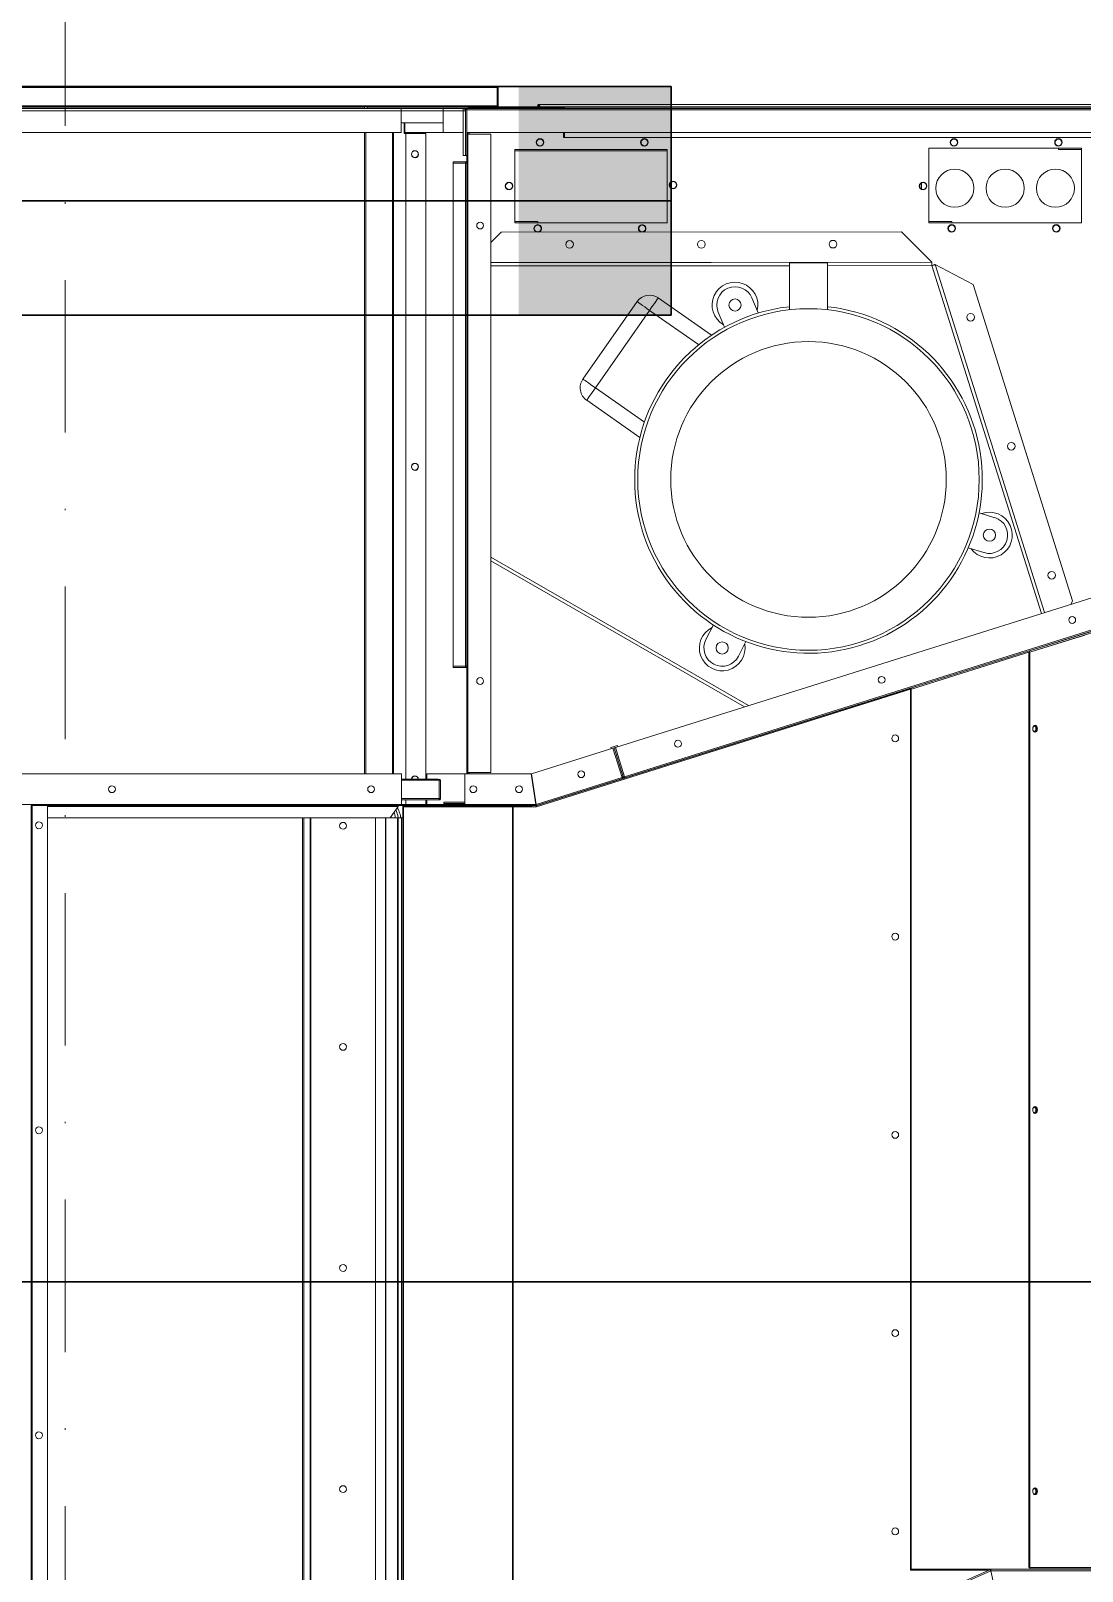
# Model space of a CAD drawing. Extents: x -9058 to 11890, y 0 to 7444.
# Drawn here: x 8432.8 to 8501.8, y 2677.5 to 2778.5 of the extents above; entities that cross this region are included whole.
import ezdxf

# ---------------------------------------------------------------- set-up
doc = ezdxf.new("R2010")
doc.units = 0
doc.header["$LTSCALE"] = 10
doc.header["$MEASUREMENT"] = 0
doc.linetypes.add('DASHDOT', pattern=[1, 0.5, -0.25, 0, -0.25])
doc.linetypes.add('DASHED', pattern=[0.75, 0.5, -0.25])
doc.layers.get('0').update_dxf_attribs({"color": 9, "lineweight": 9})
for name, color, linetype, lineweight in [('06D', 9, 'Continuous', 9), ('24', 9, 'DASHDOT', 9), ('E-2x36 W SIVAÜSTÜ FLUORESAN ARMATÜR (ETANŞ)', 7, 'Continuous', 30), ('E-KABLO', 7, 'Continuous', 30)]:
    doc.layers.add(name, color=color, linetype=linetype, lineweight=lineweight)

# ---------------------------------------------------------------- blocks, each defined once
blk = doc.blocks.new('DGDG')
for p, q in [((-17.9, 455.6), (-17.9, 1697.6)), ((-17.2, 455.6), (-17.2, 1697.6)), ((-260.3, 1696.6), (-260.3, 463.6)), ((-258.1, 463.6), (-258.1, 1682.7)), ((-257.7, 463.6), (-257.7, 1682.7)), ((-249.9, 1682.7), (-249.9, 463.7)), ((-249.8, 463.7), (-249.8, 1682.7)), ((-27.9, 455.6), (-27.9, 1681.6)), ((-261.6, 1341.8), (-261.6, 456.5)), ((-261.6, 1341.8), (-261.6, 456.5)), ((-261, 1341.8), (-261, 456.5)), ((-333.4, 456.5), (-333.4, 1180.5)), ((-333, 1181.3), (-333, 456.5)), ((-646.8, 957.4), (-380.9, 1075.8)), ((-380.5, 1075.1), (-646.6, 956.6)), ((-243.1, 1062.9), (-243.1, 463.7)), ((-200.7, 463.7), (-200.7, 1062.9)), ((-200.7, 1062.9), (-200.7, 463.7)), ((-200.3, 1062.9), (-200.3, 463.7)), ((-196.1, 1062.9), (-196.1, 463.7)), ((-195.2, 1055.8), (-195.2, 463.7)), ((-646.9, 957.4), (-651.2, 977.3)), ((-651.1, 977.4), (-646.8, 957.4)), ((-1032, 957.4), (-646.9, 957.4)), ((-852, 956.5), (-646.9, 956.5)), ((-852, 955.4), (-672.4, 955.4)), ((-595.1, 956.5), (-846.2, 956.5)), ((-846.2, 956.2), (-672.4, 956.2)), ((-672.4, 956.2), (-672.4, 955.4)), ((-672.4, 955.4), (-672.4, 355.1)), ((-671.8, 955.4), (-672.4, 955.4)), ((-671.8, 955.4), (-671.8, 355.1)), ((-646.9, 957.3), (-646.6, 956.6)), ((-646.9, 957.3), (-646.9, 956.5)), ((-595.1, 956.5), (-646.9, 956.5)), ((-645.4, 957.1), (-594.1, 957.1)), ((-595.1, 956.5), (-595.1, 957.1)), ((-594.5, 956.5), (-595.1, 956.5)), ((-594.5, 379.4), (-594.5, 956.5)), ((-594.1, 956.5), (-594.5, 956.5)), ((-594.1, 957.1), (-594.1, 379.4)), ((-594.1, 379.4), (-348.7, 456.5)), ((-348.5, 455.9), (-593.9, 378.8)), ((-405.2, 437.9), (-348.7, 455.7)), ((-404.9, 437.2), (-348.5, 454.9)), ((-348.7, 456.5), (-345.7, 456.5)), ((-348.4, 454.9), (-348.7, 455.7)), ((-348.5, 454.9), (-345.4, 434.9)), ((-301.8, 455.7), (-348.4, 455.7)), ((-348.4, 455.7), (-348.4, 454.9)), ((-345.3, 434.9), (-348.4, 454.9)), ((-348.4, 454.9), (-301.8, 454.9)), ((-345.7, 456.5), (-333.4, 456.5)), ((-345.7, 455.9), (-345.7, 456.5)), ((-345.7, 455.9), (-333.4, 455.9)), ((-333, 456.5), (-333.4, 456.5)), ((-333.4, 456.5), (-333.3, 456.5)), ((-333.4, 455.9), (-333.3, 455.9)), ((-333.3, 455.9), (-333.3, 456.5)), ((-333.3, 455.9), (-261.9, 455.9)), ((-333, 456.5), (-281.6, 456.5)), ((-301.8, 455.7), (-301.8, 454.9)), ((-301.3, 455.7), (-301.8, 455.7)), ((-301.8, 454.9), (-301.8, 434.9)), ((-301.3, 454.9), (-301.8, 454.9)), ((-301.8, 454.9), (-276.8, 454.9)), ((-301.3, 454.9), (-301.3, 455.7)), ((-288.2, 455.7), (-301.3, 455.7)), ((-301.3, 454.9), (-288.2, 454.9)), ((-288.2, 454.9), (-288.2, 455.7)), ((-279.8, 455.7), (-288.2, 455.7)), ((-288.2, 454.9), (-279.8, 454.9)), ((-281.6, 455.9), (-281.6, 456.5)), ((-261.6, 456.5), (-281.6, 456.5)), ((-261.6, 455.9), (-281.6, 455.9)), ((-279.8, 454.9), (-279.8, 455.7)), ((-260.8, 455.7), (-279.8, 455.7)), ((-279.8, 454.9), (-260.8, 454.9)), ((-276.8, 454.9), (-276.8, 454.9)), ((-276.8, 454.9), (-276.8, 451.9)), ((-276.1, 455.9), (-276.1, 455.7)), ((-276.1, 454.9), (-276.1, 451.9)), ((-263.1, 455.7), (-263.1, 455.9)), ((-263.1, 455.9), (-263.1, 455.7)), ((-263.1, 451.9), (-263.1, 454.9)), ((-263.1, 454.9), (-263.1, 451.9)), ((-261.9, 455.9), (-261.9, 455.9)), ((-261.6, 456.5), (-261, 456.5)), ((-261.6, 456.5), (-261.6, 455.9)), ((-261, 463.6), (-260.3, 463.6)), ((-261, 456.5), (-261, 456.5)), ((-260.8, 454.9), (-260.8, 455.7)), ((-260.8, 455.7), (-260.3, 455.7)), ((-260.8, 454.9), (-260.3, 454.9)), ((-260.3, 463.6), (-258.1, 463.6)), ((-27.9, 455.7), (-260.3, 455.7)), ((-260.3, 454.9), (-260.3, 455.7)), ((-260.3, 434.9), (-260.3, 454.9)), ((-260.3, 454.9), (260.3, 454.9)), ((-258.1, 463.6), (-257.7, 463.6)), ((-252.7, 463.6), (-258, 456.2)), ((-258, 456.2), (-258, 456.2)), ((-27.9, 456.2), (-258, 456.2)), ((-250.5, 463.6), (-257.7, 463.6)), ((-253.1, 463.6), (-253.1, 463.1)), ((-27.9, 463.7), (-250.5, 463.7)), ((-17.9, 455.6), (-27.9, 455.6)), ((-17.2, 455.6), (-17.9, 455.6)), ((-348.4, 454.2), (-348.4, 454.1)), ((-348.4, 454.2), (-348.3, 454.2)), ((-348.4, 454.2), (-348.4, 454.2)), ((-348.3, 453.4), (-348.2, 453.4)), ((-348.2, 453.4), (-348.3, 453.4)), ((-288, 454.3), (-301.8, 454.3)), ((-288, 453.5), (-301.8, 453.5)), ((-288, 454.3), (-288, 453.5)), ((-285, 451.1), (-285.8, 451.1)), ((-285.8, 439.1), (-285.8, 451.1)), ((-260.3, 451.9), (-285, 451.9)), ((-285, 451.1), (-285, 439.1)), ((-285, 439.1), (-285, 451.1)), ((-285, 451.1), (-260.3, 451.1)), ((-406.7, 437.4), (-860.9, 294.7)), ((-860.6, 293.9), (-406.5, 436.7)), ((-400.5, 417.6), (-406.5, 436.7)), ((-406.4, 436.7), (-405.7, 436.9)), ((-406.4, 436.7), (-400.5, 417.6)), ((-404.9, 437.2), (-405.7, 436.9)), ((-399.7, 417.8), (-405.7, 436.9)), ((-404.9, 437.2), (-398.9, 418.1)), ((-398.9, 418.1), (-404.9, 437.2)), ((-398.9, 418.1), (-345.4, 434.9)), ((-345.3, 434.9), (-301.8, 434.9)), ((-304.6, 434.9), (-304.6, 434)), ((-304.6, 434), (-304.6, 434.9)), ((-303.8, 434.9), (-303.8, 434)), ((-303, 434.9), (-303, 434)), ((-276.8, 434.9), (-301.8, 434.9)), ((-285.8, 439.1), (-285, 439.1)), ((-285, 439.1), (-284, 439.1)), ((-284, 438.3), (-284, 439.1)), ((-284, 439.1), (-260.3, 439.1)), ((-284, 438.3), (-260.3, 438.3)), ((-276.8, 438.3), (-276.8, 434.9)), ((-276.1, 438.3), (-276.1, 15)), ((-263.1, 15), (-263.1, 438.3)), ((-263.1, 438.3), (-263.1, 15)), ((-260.3, 434.9), (260.3, 434.9)), ((-254.9, 434.9), (-254.9, 14.3)), ((-254.3, 434.9), (-254.3, 14.3)), ((-236.8, 14.3), (-236.8, 434.9)), ((-235.9, 14.3), (-235.9, 434.9)), ((-318.8, 15.3), (-318.8, 434)), ((-318.8, 434), (-303.8, 434)), ((-303.8, 15.3), (-303.8, 434)), ((-303.8, 434), (-303, 434)), ((-303, 434), (-303, 15.3)), ((-854.7, 274.8), (-400.5, 417.6)), ((-401.9, 416.3), (-402.2, 417.1)), ((-397.5, 417.6), (-401.9, 416.3)), ((-399.7, 417.8), (-400.5, 417.6)), ((-399.7, 417.8), (-398.9, 418.1)), ((-397.8, 418.4), (-397.5, 417.6)), ((-318.8, 292.7), (-487.9, 390.1)), ((-318.8, 295.1), (-485.2, 391)), ((-860.6, 294.9), (-594.2, 378.7)), ((-672.4, 354.9), (-594.8, 379.3)), ((-594.8, 379.3), (-594.5, 379.4)), ((-594.4, 379.3), (-594.8, 379.3)), ((-594.1, 379.4), (-594.5, 379.4)), ((-594.4, 379.3), (-594.1, 379.4)), ((-594.4, 379.3), (-594.2, 378.7)), ((-594.2, 380.3), (-594.2, 379.4)), ((-594.2, 380.3), (-594.1, 380.3)), ((-594.2, 379.4), (-594.1, 379.4)), ((-594.1, 380.3), (-594.1, 380.3)), ((-594.1, 380.3), (-594.1, 379.4)), ((-594.1, 379.4), (-594.1, 379.4)), ((-302.2, 364.3), (-303, 364.3)), ((-302.2, 364.3), (-302.2, 365.1)), ((-302.2, 365.1), (-294.2, 365.1)), ((-302.2, 364.3), (-294.2, 364.3)), ((-302.2, 34.4), (-302.2, 364.2)), ((-294.2, 364.2), (-302.2, 364.2)), ((-294.2, 364.3), (-294.2, 365.1)), ((-294.2, 364.2), (-294.2, 34.4)), ((-672.2, 354.2), (-862, 294.9)), ((-672.5, 355), (-861.3, 296)), ((-672.4, 355.1), (-708.4, 343.8)), ((-671.8, 355.1), (-672.5, 354.9)), ((-672.2, 354.2), (-672.5, 355)), ((-671.8, 355.1), (-672.4, 355.1)), ((-481.3, 357.7), (-486.2, 348.1)), ((-464.8, 337.2), (-459.9, 346.8)), ((-699.2, 323.7), (-700.4, 321.3)), ((-610.2, 100.9), (-682, 329.1)), ((-682, 329.1), (-610.3, 100.9)), ((-680, 329.7), (-608.2, 101.5)), ((-635.3, 113.9), (-700.4, 321.3)), ((-632, 286.6), (-642.3, 289.8)), ((-649.4, 266.9), (-639.1, 263.7)), ((-416.6, 214.3), (-381.7, 189.9)), ((-419.6, 204.2), (-387.4, 181.7)), ((-423, 130.9), (-387.4, 181.7)), ((-379.2, 176), (-414.8, 125.2)), ((-455.1, 153.4), (-423, 130.9)), ((-467.9, 132), (-472.1, 142)), ((-463.6, 147.2), (-428.7, 122.7)), ((-494.2, 132.6), (-490, 122.7)), ((-539.7, 130.5), (-539.7, 99.8)), ((-514.7, 99.8), (-514.7, 130.5)), ((-635.3, 113.9), (-610.3, 100.9)), ((-608.2, 101.5), (-539.7, 101.6)), ((-514.7, 101.6), (-318.8, 101.7)), ((-610.3, 100.9), (-610.3, 100.9)), ((-608.2, 99.4), (-318.8, 99.7)), ((-608.2, 99.4), (-318.8, 99.6)), ((-608.2, 99.3), (-608.2, 99.4)), ((-608.2, 99.3), (-588.3, 79.5)), ((-514.7, 99.8), (-539.7, 99.8)), ((-325.5, 79.7), (-318.8, 86.5)), ((-606.2, 73.4), (-706.2, 73.4)), ((-706.2, 73.4), (-706.2, 24.6)), ((-621.2, 73.4), (-621.2, 72.6)), ((-621.2, 72.6), (-606.2, 72.6)), ((-606.2, 24.6), (-606.2, 73.4)), ((-325.5, 79.7), (-588.3, 79.5)), ((-334.6, 73.4), (-434.6, 73.4)), ((-434.6, 73.4), (-434.6, 25.4)), ((-349.6, 73.4), (-349.6, 72.6)), ((-349.6, 72.6), (-334.6, 72.6)), ((-334.6, 72.6), (-334.6, 73.4)), ((-334.6, 25.4), (-334.6, 73.4)), ((-601.4, 47.3), (-601.4, 51.4)), ((-302.2, 34.3), (-303, 34.3)), ((-294.2, 34.4), (-302.2, 34.4)), ((-302.2, 34.3), (-302.2, 33.5)), ((-302.2, 34.3), (-294.2, 34.3)), ((-302.2, 33.5), (-294.2, 33.5)), ((-294.2, 34.3), (-294.2, 33.5)), ((-691.2, 25.4), (-706.2, 25.4)), ((-706.2, 24.6), (-606.2, 24.6)), ((-691.2, 24.6), (-691.2, 25.4)), ((-434.6, 26.2), (-334.6, 26.2)), ((-434.6, 25.4), (-334.6, 25.4)), ((-303, -0.7), (-303, 29.3)), ((-302.2, 29.3), (-303, 29.3)), ((-302.2, 29.3), (-300.7, 29.3)), ((-302.2, -0.7), (-302.2, 29.3)), ((-300.7, 29.3), (-300.7, 0)), ((-1032.3, 14.3), (-303, 14.3)), ((-740.3, 17.5), (-367.2, 17.5)), ((-367.2, 14.3), (-367.2, 17.5)), ((-367.2, 17.5), (-366.4, 17.5)), ((-367.2, 14.3), (-367.2, 17.5)), ((-366.4, 14.3), (-366.4, 17.5)), ((-303.8, 15.3), (-318.8, 15.3)), ((-304.6, 15.3), (-304.6, 14.3)), ((-304.6, 14.3), (-304.6, 15.3)), ((-303, 15.3), (-303.8, 15.3)), ((-303.8, 14.3), (-303.8, 15.3)), ((-303, 14.3), (-303, -0.7)), ((-300.7, 14.3), (-287.5, 14.3)), ((-300.7, 0), (-300.7, 14.3)), ((-287.5, 14.3), (-287.5, 0)), ((-262.5, 14.3), (-287.5, 14.3)), ((-276.1, 15), (-263.1, 15)), ((-276, 15), (-276, 14.8)), ((-276, 14.8), (-263, 14.8)), ((-262, 15), (-263.1, 15)), ((-263.1, 15), (-263.1, 15)), ((-263, 14.8), (-263, 15)), ((-263, 15), (-263, 14.8)), ((-262, 14.8), (-263, 14.8)), ((-263, 14.8), (-263, 14.8)), ((-262.5, 8), (-262.5, 14.3)), ((-262, 8), (-262, 15)), ((-260, 14.3), (260, 14.3)), ((-260, 0), (-260, 14.3)), ((-303, 0), (-303, 0.1)), ((-303, 0.1), (-303, 0.1)), ((-300.7, 0), (-302.2, 0)), ((-300.7, 0), (-287.5, 0)), ((-300.7, -1.5), (-300.7, 0)), ((-260, 8), (-287.5, 8)), ((-287.5, 0), (-287.5, -1.5)), ((-260, 0), (-287.5, 0)), ((-260, 0), (260, 0)), ((-260, -1.5), (-260, 0)), ((-1050, -2.5), (1049.9, -2.5)), ((-303, -1.5), (-1048, -1.5)), ((-1047.3, -0.7), (-303, -0.7)), ((-350.4, -4.2), (-757.1, -4.2)), ((-351.1, -2.5), (-756.4, -2.5)), ((-367.2, -2.4), (-740.3, -2.4)), ((-367.2, -2.4), (-367.2, -1.5)), ((-367.2, -2.4), (-367.2, -1.5)), ((-367.2, -1.7), (-367.2, -1.7)), ((-367.2, -1.7), (-367.2, -1.7)), ((-367.2, -2.4), (-366.4, -2.4)), ((-366.4, -2.4), (-366.4, -1.5)), ((-366.4, -1.7), (-237.6, -1.7)), ((-237.6, -1.7), (-366.4, -1.7)), ((-351.1, -2.5), (-350.4, -2.5)), ((-350.8, -3.3), (-350.4, -3.4)), ((-350.8, -3.3), (-350.4, -3.3)), ((-350.4, -2.5), (-322.9, -2.5)), ((-350.4, -3.3), (-350.4, -2.5)), ((-350.4, -3.4), (-350.4, -4.2)), ((-322.9, -3.3), (-323.7, -3.3)), ((-323.7, -15.3), (-323.7, -3.3)), ((323, -2.5), (-322.9, -2.5)), ((-322.9, -3.3), (-322.9, -15.3)), ((-322.9, -3.3), (323, -3.3)), ((-322.9, -15.3), (-322.9, -3.3)), ((-303, -0.7), (-303, -1.5)), ((-303, -0.7), (-302.2, -0.7)), ((-287.5, -1.5), (-300.7, -1.5)), ((-287.5, 0), (-260, 0)), ((-287.5, -1.5), (-260, -1.5)), ((260, -1.5), (-260, -1.5)), ((-237.6, -1.5), (-237.6, -1.7)), ((-237.6, -2.5), (-237.6, -1.7)), ((-237.6, -1.7), (-237.6, -1.7)), ((-235.9, -2.3), (-235.9, -1.5)), ((236, -2.3), (-235.9, -2.3)), ((-235.9, -2.5), (-235.9, -2.3)), ((-323.7, -15.3), (-322.9, -15.3)), ((-322.9, -15.3), (-321.9, -15.3)), ((-321.9, -16.1), (-321.9, -15.3)), ((-321.9, -15.3), (322, -15.3)), ((-321.9, -16.1), (322, -16.1))]:
    blk.add_line(p, q)
at = {"flags": 128}
for points in [[(-674.3, 905.3), (-674.4, 906.1), (-674.8, 906.9), (-675.2, 907.4), (-675.8, 907.5), (-676.4, 907.4), (-676.9, 906.9), (-677.3, 906.1), (-677.4, 905.3), (-677.3, 904.4), (-676.9, 903.7), (-676.4, 903.2), (-675.8, 903), (-675.2, 903.2), (-674.8, 903.7), (-674.4, 904.4), (-674.3, 905.3)], [(-675.5, 907.5), (-675.8, 907.4), (-676.3, 906.9), (-676.7, 906.1), (-676.8, 905.3), (-676.7, 904.4), (-676.3, 903.7), (-675.8, 903.2), (-675.5, 903.1)], [(-674.3, 655.3), (-674.4, 656.1), (-674.8, 656.9), (-675.2, 657.4), (-675.8, 657.5), (-676.4, 657.4), (-676.9, 656.9), (-677.3, 656.1), (-677.4, 655.3), (-677.3, 654.4), (-676.9, 653.7), (-676.4, 653.2), (-675.8, 653), (-675.2, 653.2), (-674.8, 653.7), (-674.4, 654.4), (-674.3, 655.3)], [(-675.5, 657.5), (-675.8, 657.4), (-676.3, 656.9), (-676.7, 656.1), (-676.8, 655.3), (-676.7, 654.4), (-676.3, 653.7), (-675.8, 653.2), (-675.5, 653.1)], [(-406.7, 437.4), (-406.7, 437.4), (-406.7, 437.4), (-406.7, 437.3), (-406.6, 437.2), (-406.6, 437.1), (-406.6, 437), (-406.5, 436.8), (-406.5, 436.7)], [(-404.9, 437.2), (-405, 437.3), (-405, 437.5), (-405, 437.6), (-405.1, 437.7), (-405.1, 437.8), (-405.1, 437.9), (-405.2, 437.9), (-405.2, 437.9)], [(-674.3, 405.3), (-674.4, 406.1), (-674.8, 406.9), (-675.2, 407.4), (-675.8, 407.5), (-676.4, 407.4), (-676.9, 406.9), (-677.3, 406.1), (-677.4, 405.3), (-677.3, 404.4), (-676.9, 403.7), (-676.4, 403.2), (-675.8, 403), (-675.2, 403.2), (-674.8, 403.7), (-674.4, 404.4), (-674.3, 405.3)], [(-675.5, 407.5), (-675.8, 407.4), (-676.3, 406.9), (-676.7, 406.1), (-676.8, 405.3), (-676.7, 404.4), (-676.3, 403.7), (-675.8, 403.2), (-675.5, 403.1)], [(-387.4, 181.7), (-386.3, 183.3), (-385.2, 184.8), (-384.2, 186.2), (-383.3, 187.5), (-382.6, 188.5), (-382.1, 189.3), (-381.8, 189.7), (-381.7, 189.9)], [(-387.4, 181.7), (-385.8, 180.6), (-384.3, 179.5), (-382.8, 178.5), (-381.6, 177.6), (-380.6, 176.9), (-379.8, 176.4), (-379.4, 176.1), (-379.2, 176)], [(-428.7, 122.7), (-428.6, 122.9), (-428.2, 123.3), (-427.7, 124.1), (-427, 125.1), (-426.1, 126.4), (-425.1, 127.8), (-424.1, 129.3), (-423, 130.9)], [(-423, 130.9), (-421.4, 129.8), (-419.8, 128.7), (-418.4, 127.7), (-417.2, 126.9), (-416.1, 126.1), (-415.4, 125.6), (-414.9, 125.3), (-414.8, 125.2)]]:
    blk.add_lwpolyline(points, dxfattribs=at)
for centre, radius in [((-584.1, 931.6), 2.25), ((-221.9, 903.9), 2.25), ((-22.4, 868.6), 2.25), ((-584.1, 801.6), 2.25), ((-221.9, 758.9), 2.25), ((-584.1, 671.6), 2.25), ((-22.4, 668.6), 2.25), ((-221.9, 613.9), 2.25), ((-584.1, 541.6), 2.25), ((-221.9, 468.9), 2.25), ((-22.4, 468.6), 2.25), ((-337.3, 444.9), 2.25), ((-307.3, 444.9), 2.25), ((-240.3, 444.9), 2.25), ((-70.3, 444.9), 2.25), ((-378.1, 435.1), 2.25), ((-441.6, 415.1), 2.25), ((-584.1, 411.6), 2.25), ((-575.2, 373.2), 2.25), ((-311.8, 374), 2.25), ((-527.2, 241.8), 112), ((-470.6, 352.3), 4), ((-700.2, 333.9), 2.25), ((-527.2, 241.8), 90.4), ((-686.8, 304.6), 2.5), ((-645.9, 278.3), 4), ((-269.1, 233.6), 2.25), ((-269, 233.4), 2.25), ((-660.2, 220), 2.5), ((-633.6, 135.4), 2.5), ((-479, 127.4), 4), ((-543.3, 87.5), 2.5), ((-456.9, 87.6), 2.5), ((-370.5, 87.7), 2.5), ((-689.7, 77.2), 2.5), ((-689.7, 77.2), 2.25), ((-621.2, 77.2), 2.5), ((-621.2, 77.2), 2.25), ((-418.1, 77.2), 2.25), ((-349.6, 77.2), 2.25), ((-311.8, 75.3), 2.25), ((-689.2, 50.8), 12.5), ((-656.2, 50.8), 12.5), ((-623.2, 50.8), 12.5), ((-602.4, 49.4), 2.5), ((-602.4, 49.4), 2.25), ((-438.4, 48.7), 2.5), ((-438.4, 48.7), 2.25), ((-330.8, 49.4), 2.5), ((-330.8, 49.4), 2.25), ((-269.1, 28.6), 2.25), ((-269, 28.4), 2.25), ((-691.2, 20.8), 2.5), ((-691.2, 20.8), 2.25), ((-622.7, 20.8), 2.5), ((-622.7, 20.8), 2.25), ((-419.6, 20.8), 2.5), ((-419.6, 20.8), 2.25), ((-351.1, 20.8), 2.5), ((-351.1, 20.8), 2.25)]:
    blk.add_circle(centre, radius)
for centre, radius, start, end in [((-646.9, 957.4), 0.01, 270, 294), ((-646.9, 957.4), 0.81, 270, 294), ((-674.7, 905.5), 2.14, 114.3017, 187.0016), ((-674.7, 905), 2.14, 173.0017, 245.6937), ((-673.8, 905.3), 2.61, 125.5588, 234.4412), ((-674.7, 655.5), 2.14, 114.3135, 186.9992), ((-673.8, 655.3), 2.61, 125.5588, 234.4412), ((-674.7, 655), 2.14, 173.0008, 245.6865), ((-618.3, 371.5), 282.7, 17.3851, 17.5087), ((-348.4, 454.9), 0.81, 90, 107.45), ((-348.4, 454.9), 0.01, 90, 107.45), ((-261.6, 456.5), 0.61, 270, 0), ((-261.6, 456.5), 0.01, 270, 0), ((-258.4, 456.2), 0.447, 281.4644, 8.0125), ((-235.9, 466.3), 22.2, 186.9179, 201.4006), ((-231, 466.9), 25.3, 187.3314, 195.8143), ((-406.5, 436.7), 0.81, 17.45, 107.45), ((-406.5, 436.7), 0.01, 17.45, 107.45), ((-404.9, 437.2), 0.81, 107.45, 197.45), ((-404.9, 437.2), 0.01, 107.45, 197.45), ((-284.9, 439.1), 0.85, 180, 0), ((-284.9, 439.1), 0.05, 180, 0), ((-269.1, 438.6), 2.25, 188.949, 350.4177), ((-269, 438.4), 2.25, 183.8226, 356.1774), ((-674.7, 405.5), 2.14, 114.3135, 186.9992), ((-674.7, 405), 2.14, 173.0008, 245.6865), ((-673.8, 405.3), 2.61, 125.5588, 234.4412), ((-593.6, 225.7), 153.6, 90.2506, 90.352), ((-595.6, 385), 4.9, 286.3848, 288.5198), ((-470.6, 352.3), 15, 295.9992, 189.739), ((-470.6, 352.3), 12, 332.8691, 152.8691), ((-527.2, 241.8), 114, 325, 263.7049), ((-645.9, 278.3), 15, 35.9992, 289.739), ((-645.9, 278.3), 12, 72.8691, 252.8691), ((-387.4, 181.7), 10, 325, 55), ((-527.2, 241.8), 114, 276.2951, 325), ((-479, 127.4), 15, 165.9992, 59.739), ((-479, 127.4), 12, 202.8691, 22.8691), ((-423, 130.9), 10, 235, 325), ((-434.6, 73.4), 0.01, 90, 180), ((-418.1, 77.2), 2.5, 106.1694, 0), ((-418.1, 77.2), 2.5, 0, 73.9306), ((-349.6, 77.2), 2.5, 100.1207, 0), ((-349.6, 77.2), 2.5, 0, 79.9793), ((-334.6, 72.6), 0.01, 0, 90), ((-300.7, 0), 1.51, 180, 270), ((-300.7, 0), 0.01, 180, 270), ((-303, -0.7), 0.81, 270, 0), ((-303, -0.7), 0.01, 270, 0), ((-322.9, -15.3), 0.85, 180, 0), ((-322.9, -15.3), 0.05, 180, 0)]:
    blk.add_arc(centre, radius, start, end)
for points, knots in [([(-646.9, 956.5), (-646.9, 956.6), (-646.9, 956.6), (-646.9, 956.8), (-646.9, 957), (-646.9, 957.2), (-646.9, 957.4)], [0, 0, 0, 0, 0.249987, 0.500005, 0.749976, 1, 1, 1, 1]), ([(-646.9, 957.3), (-646.9, 957.3), (-646.9, 957.3), (-646.9, 957.3), (-646.9, 957.4)], [0, 0, 0, 0, 0.502134, 1, 1, 1, 1]), ([(-646.8, 957.4), (-646.8, 957.4), (-646.9, 957.4), (-646.9, 957.3), (-646.9, 957.3)], [0, 0, 0, 0, 0.498485, 1, 1, 1, 1]), ([(-646.9, 957.3), (-646.9, 957.3), (-646.9, 957.4), (-646.8, 957.4), (-646.8, 957.4)], [0, 0, 0, 0, 0.501515, 1, 1, 1, 1]), ([(-646.8, 957.4), (-646.8, 957.3), (-646.7, 957.1), (-646.6, 956.8), (-646.6, 956.6), (-646.6, 956.6), (-646.6, 956.6)], [0, 0, 0, 0, 0.249995, 0.500037, 0.750034, 1, 1, 1, 1]), ([(-595.1, 957.1), (-595, 957.1), (-594.9, 957.1), (-594.8, 957), (-594.6, 956.8), (-594.6, 956.6), (-594.6, 956.5)], [0, 0, 0, 0, 0.250055, 0.499957, 0.750027, 1, 1, 1, 1]), ([(-595.1, 956.5), (-595.1, 956.5), (-595.1, 956.5), (-595.1, 956.5), (-595.1, 956.5), (-595.1, 956.5), (-595.1, 956.5)], [0, 0, 0, 0, 0.2454885, 0.5020502, 0.7492842, 1, 1, 1, 1]), ([(-348.7, 455.7), (-348.7, 455.7), (-348.7, 455.6), (-348.6, 455.5), (-348.6, 455.2), (-348.5, 455), (-348.5, 454.9)], [0, 0, 0, 0, 0.250001, 0.499989, 0.749972, 1, 1, 1, 1]), ([(-348.4, 454.9), (-348.4, 454.9), (-348.5, 454.9), (-348.5, 454.9), (-348.5, 454.9)], [0, 0, 0, 0, 0.501085, 1, 1, 1, 1]), ([(-348.4, 454.9), (-348.4, 455), (-348.4, 455.2), (-348.4, 455.5), (-348.4, 455.7), (-348.4, 455.7), (-348.4, 455.7)], [0, 0, 0, 0, 0.249992, 0.499949, 0.749971, 1, 1, 1, 1]), ([(-348.4, 454.9), (-348.4, 454.9), (-348.4, 454.9), (-348.4, 454.9), (-348.4, 454.9)], [0, 0, 0, 0, 0.499786, 1, 1, 1, 1]), ([(-333.4, 456.5), (-333.4, 456.4), (-333.4, 456.3), (-333.4, 456.1), (-333.4, 455.9), (-333.4, 455.9), (-333.4, 455.9)], [0, 0, 0, 0, 0.249985, 0.499987, 0.749972, 1, 1, 1, 1]), ([(-333.3, 456.5), (-333.3, 456.5), (-333.3, 456.5), (-333.3, 456.5), (-333.3, 456.5), (-333.3, 456.4), (-333.3, 456.4), (-333.3, 456.4), (-333.3, 456.3), (-333.3, 456.3), (-333.3, 456.3)], [0, 0, 0, 0, 0.105112, 0.213406, 0.325188, 0.443444, 0.568959, 0.703077, 0.84616, 1, 1, 1, 1]), ([(-333.3, 455.9), (-333.3, 455.9), (-333.2, 455.9), (-333.1, 456.1), (-333, 456.3), (-333, 456.4), (-333, 456.5)], [0, 0, 0, 0, 0.249958, 0.500033, 0.750028, 1, 1, 1, 1]), ([(-259.7, 463.6), (-259.7, 463.4), (-259.6, 462.6), (-259.3, 461.3), (-258.7, 459.6), (-258.1, 458.2), (-257.6, 457.4), (-257.3, 457.1)], [0, 0, 0, 0, 0.070106, 0.309587, 0.554942, 0.810076, 1, 1, 1, 1]), ([(-285, 451.9), (-285.1, 451.9), (-285.3, 451.9), (-285.5, 451.7), (-285.7, 451.4), (-285.7, 451.2), (-285.8, 451.1)], [0, 0, 0, 0, 0.249971, 0.499944, 0.750047, 1, 1, 1, 1]), ([(-285, 451.1), (-285, 451.2), (-285, 451.4), (-285, 451.7), (-285, 451.9), (-285, 451.9), (-285, 451.9)], [0, 0, 0, 0, 0.2499752, 0.5000207, 0.7499877, 1, 1, 1, 1]), ([(-594.8, 379.3), (-594.8, 379.2), (-594.8, 379.1), (-594.8, 379), (-594.7, 378.9), (-594.6, 378.8), (-594.5, 378.7), (-594.4, 378.7), (-594.3, 378.7), (-594.2, 378.7), (-594.2, 378.7)], [0, 0, 0, 0, 0.125012, 0.249991, 0.374919, 0.499938, 0.62491, 0.749975, 0.874948, 1, 1, 1, 1]), ([(-594.4, 379.3), (-594.4, 379.3), (-594.4, 379.3), (-594.4, 379.3), (-594.4, 379.3), (-594.4, 379.3), (-594.4, 379.3)], [0, 0, 0, 0, 0.252291, 0.499677, 0.750059, 1, 1, 1, 1]), ([(-593.9, 378.8), (-593.9, 378.8), (-593.9, 378.8), (-593.9, 379), (-594, 379.2), (-594, 379.3), (-594.1, 379.4)], [0, 0, 0, 0, 0.250006, 0.49998, 0.750034, 1, 1, 1, 1]), ([(-303, 364.3), (-302.9, 364.4), (-302.9, 364.6), (-302.7, 364.9), (-302.5, 365.1), (-302.3, 365.1), (-302.2, 365.1)], [0, 0, 0, 0, 0.249975, 0.499925, 0.750008, 1, 1, 1, 1]), ([(-302.2, 364.2), (-302.3, 364.2), (-302.5, 364.2), (-302.7, 364.3), (-302.9, 364.3), (-302.9, 364.3), (-303, 364.3)], [0, 0, 0, 0, 0.249986, 0.500054, 0.750028, 1, 1, 1, 1]), ([(-608.2, 101.5), (-608.5, 101.4), (-609, 101.3), (-609.7, 101.1), (-610.1, 100.9), (-610.2, 100.9), (-610.2, 100.9)], [0, 0, 0, 0, 0.250003, 0.499994, 0.749995, 1, 1, 1, 1]), ([(-608.2, 99.4), (-608.2, 99.5), (-608.2, 99.5), (-608.2, 100), (-608.2, 100.7), (-608.2, 101.2), (-608.2, 101.5)], [0, 0, 0, 0, 0.249996, 0.499998, 0.749997, 1, 1, 1, 1]), ([(-303, 34.3), (-302.9, 34.3), (-302.9, 34.3), (-302.7, 34.3), (-302.5, 34.3), (-302.3, 34.4), (-302.2, 34.4)], [0, 0, 0, 0, 0.249976, 0.499944, 0.75001, 1, 1, 1, 1]), ([(-302.2, 33.5), (-302.3, 33.5), (-302.5, 33.5), (-302.7, 33.7), (-302.9, 34), (-302.9, 34.2), (-303, 34.3)], [0, 0, 0, 0, 0.2499783, 0.5000653, 0.7500204, 1, 1, 1, 1]), ([(-367.1, -2.5), (-367.1, -2.5), (-367.1, -2.5), (-367.1, -2.5), (-367.2, -2.5), (-367.2, -2.4), (-367.2, -2.4)], [0, 0, 0, 0, 0.249262, 0.500042, 0.74918, 1, 1, 1, 1]), ([(-366.4, -2.4), (-366.4, -2.4), (-366.4, -2.5), (-366.4, -2.5), (-366.3, -2.5), (-366.3, -2.5), (-366.3, -2.5)], [0, 0, 0, 0, 0.250061, 0.499683, 0.749532, 1, 1, 1, 1]), ([(-351.1, -2.5), (-351.1, -2.5), (-351, -2.5), (-351, -2.7), (-350.9, -3), (-350.8, -3.3), (-350.7, -3.7), (-350.6, -4), (-350.5, -4.2), (-350.4, -4.2), (-350.4, -4.2)], [0, 0, 0, 0, 0.125011, 0.250013, 0.374993, 0.500008, 0.625022, 0.750025, 0.874981, 1, 1, 1, 1]), ([(-350.4, -4.2), (-350.3, -4.2), (-350.1, -4.2), (-349.8, -4), (-349.6, -3.7), (-349.5, -3.3), (-349.6, -3), (-349.8, -2.7), (-350.1, -2.5), (-350.3, -2.5), (-350.4, -2.5)], [0, 0, 0, 0, 0.124975, 0.249981, 0.374981, 0.49999, 0.624998, 0.749998, 0.875033, 1, 1, 1, 1]), ([(-350.4, -3.4), (-350.4, -3.4), (-350.3, -3.3), (-350.4, -3.3), (-350.4, -3.3)], [0, 0, 0, 0, 0.499948, 1, 1, 1, 1]), ([(-322.9, -2.5), (-323, -2.5), (-323.2, -2.5), (-323.5, -2.7), (-323.7, -3), (-323.7, -3.2), (-323.7, -3.3)], [0, 0, 0, 0, 0.250008, 0.500017, 0.749974, 1, 1, 1, 1]), ([(-322.9, -3.3), (-322.9, -3.2), (-322.9, -3), (-322.9, -2.7), (-322.9, -2.5), (-322.9, -2.5), (-322.9, -2.5)], [0, 0, 0, 0, 0.249978, 0.499957, 0.749976, 1, 1, 1, 1])]:
    blk.add_open_spline(points, degree=3, knots=knots)
blk = doc.blocks.new('p-mek')
at = {"color": 6}
for points in [[(210.29, -281.08, -0.000027), (210.29, -1029.08, 0.400031)], [(603.75, -981.79), (651.05, -981.79), (651.05, -950.35), (861.02, -950.35), (861.02, -981.72), (861.02, -986.62), (861.02, -1120.36), (651.14, -1120.55), (651.14, -1110.08), (231.29, -1110.08, -0.417825)]]:
    blk.add_lwpolyline(points, format="xyb", dxfattribs=at)
at = {"linetype": 'DASHED', "lineweight": -3, "ltscale": 3}
blk.add_lwpolyline([(651.42, -950.35), (861.02, -950.35), (861.02, -860.35), (651.42, -860.35)], close=True, dxfattribs=at)
at = {"xscale": 0.1000000000000001, "yscale": 0.1000000000000001, "zscale": 0.1000000000000001, "rotation": 179.9999999999999}
blk.add_blockref('DGDG', (756.04, -950.6), dxfattribs=at)
blk = doc.blocks.new('1 50 2x36 W SIVAÜSTÜ FLUORESAN ARMATÜR (ETANŞ)')
at = {"layer": 'E-2x36 W SIVAÜSTÜ FLUORESAN ARMATÜR (ETANŞ)', "color": 4}
for p, q in [((-60.75, 7.5), (60.75, 7.5)), ((-60.75, 7.5), (-60.75, -7.5)), ((60.75, 7.5), (60.75, -7.5)), ((-7.5, 0), (-60.75, 0)), ((7.5, 0), (60.75, 0)), ((-60.75, -7.5), (60.75, -7.5))]:
    blk.add_line(p, q, dxfattribs=at)
blk.add_circle((0, 0), 7.5, dxfattribs=at)
for points in [[(-50.75, 7.5), (-50.75, -7.5), (-60.75, 7.5), (-60.75, -7.5)], [(50.75, 7.5), (50.75, -7.5), (60.75, 7.5), (60.75, -7.5)]]:
    blk.add_solid(points, dxfattribs=at)

msp = doc.modelspace()

# ---------------------------------------------------------------- linework, layer by layer
at = {"layer": '24', "ltscale": 2}
msp.add_lwpolyline([(8435.06, 4008.37), (8435.06, 4008.37), (8435.06, 160.84)], dxfattribs=at)
at = {"layer": 'E-KABLO', "color": 6}
msp.add_line((8812.49, 2696.47), (8414.06, 2696.47), dxfattribs=at)

# ---------------------------------------------------------------- block references
at = {"layer": '06D'}
msp.add_blockref('p-mek', (7675.06, 3723.87), dxfattribs=at)
at = {"layer": 'E-2x36 W SIVAÜSTÜ FLUORESAN ARMATÜR (ETANŞ)', "color": 6}
msp.add_blockref('1 50 2x36 W SIVAÜSTÜ FLUORESAN ARMATÜR (ETANŞ)', (8414.06, 2767.37), dxfattribs=at)

doc.saveas('drawing.dxf')
